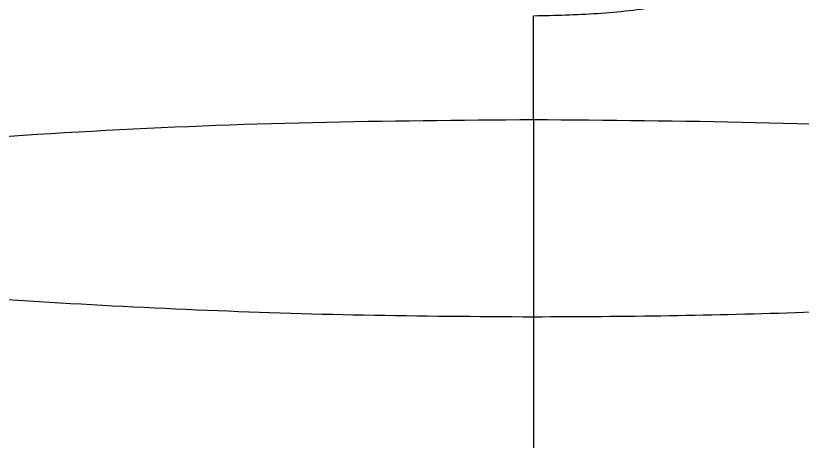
# Model space of a CAD drawing. Extents: x 1076 to 1148, y 508 to 635.
# Drawn here: x 1093.423 to 1097.709, y 574.022 to 576.339 of the extents above; entities that cross this region are included whole.
import ezdxf

# ---------------------------------------------------------------- set-up
doc = ezdxf.new("R2010")
doc.units = 0
doc.header["$MEASUREMENT"] = 0
doc.layers.add('1', color=4, linetype='Continuous')

# ---------------------------------------------------------------- blocks, each defined once
blk = doc.blocks.new('2026 TX')
at = {"layer": '1', "color": 3}
blk.add_line((20.4821, 55.98), (20.4821, 56.545), dxfattribs=at)
for points, knots in [([(20.4821, 56.545), (20.5984, 56.5475), (20.8316, 56.5524), (21.1754, 56.5923), (21.5075, 56.6555), (21.8211, 56.7437), (22.1135, 56.8531), (22.2839, 56.9429), (22.3692, 56.9878)], [0, 0, 0, 0, 0.166297, 0.333169, 0.5, 0.666571, 0.833269, 1, 1, 1, 1]), ([(16.8774, 55.8362), (17.2772, 55.8656), (18.077, 55.9245), (19.2793, 55.9707), (20.0811, 55.9769), (20.4821, 55.98)], [0, 0, 0, 0, 0.333343, 0.666674, 1, 1, 1, 1]), ([(20.4821, 55.98), (20.8849, 55.9768), (21.6906, 55.9706), (22.8987, 55.924), (23.7022, 55.8645), (24.104, 55.8347)], [0, 0, 0, 0, 0.333326, 0.666657, 1, 1, 1, 1]), ([(20.4821, 55.98), (20.4821, 55.8696), (20.4821, 55.6513), (20.4821, 55.2949), (20.4821, 55.035), (20.4821, 54.9064)], [0, 0, 0, 0, 0.340464, 0.673718, 1, 1, 1, 1]), ([(13.3349, 55.5335), (13.5587, 55.4923), (14.0075, 55.4097), (14.6972, 55.303), (15.3965, 55.2086), (16.1072, 55.1273), (16.8848, 55.0532), (17.7327, 54.9897), (18.643, 54.9419), (19.5612, 54.912), (20.1737, 54.9083), (20.4821, 54.9064)], [0, 0, 0, 0, 0.099929, 0.200414, 0.300142, 0.399791, 0.500846, 0.625169, 0.750625, 0.874442, 1, 1, 1, 1]), ([(20.4821, 54.9064), (20.7291, 54.9076), (21.2205, 54.91), (21.9553, 54.9292), (22.6864, 54.9598), (23.4136, 55.003), (24.139, 55.0588), (24.8568, 55.1273), (25.5696, 55.2088), (26.2721, 55.3037), (26.9617, 55.4105), (27.4084, 55.4928), (27.6292, 55.5335)], [0, 0, 0, 0, 0.100588, 0.200061, 0.299699, 0.399794, 0.499164, 0.600199, 0.699851, 0.800493, 0.901401, 1, 1, 1, 1]), ([(20.4821, 54.9064), (20.4821, 54.7998), (20.4821, 54.588), (20.4821, 54.2475), (20.4821, 53.8936), (20.4821, 53.5254), (20.4821, 53.1444), (20.4821, 52.7515), (20.4821, 52.3483), (20.4821, 51.8892), (20.4821, 51.3732), (20.4821, 50.8025), (20.4821, 50.2257), (20.4821, 49.6462), (20.4821, 49.0662), (20.4821, 48.6822), (20.4821, 48.4895)], [0, 0, 0, 0, 0.060661, 0.120608, 0.180088, 0.239375, 0.29875, 0.35848, 0.418798, 0.479892, 0.562766, 0.647393, 0.733725, 0.821536, 0.910455, 1, 1, 1, 1])]:
    blk.add_open_spline(points, degree=3, knots=knots, dxfattribs=at)

msp = doc.modelspace()

# ---------------------------------------------------------------- block references
at = {"layer": '1'}
msp.add_blockref('2026 TX', (1075.7625, 519.7937), dxfattribs=at)

doc.saveas('drawing.dxf')
